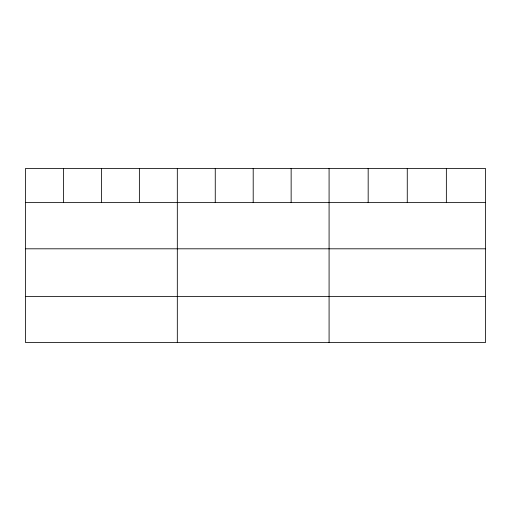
<?xml version="1.0" encoding="UTF-8"?>
<svg xmlns="http://www.w3.org/2000/svg" width="511" height="511" viewBox="0 0 511 511"><rect width="100%" height="100%" fill="white"/><g stroke="black" fill="none" stroke-linecap="round" stroke-linejoin="round"><path stroke-width="0.77" d="M485.45 202.618L485.45 342.574L25.55 342.574L25.55 168.426L485.45 168.426L485.45 202.618L25.55 202.618M25.55 248.806L485.45 248.806M25.55 296.386L485.45 296.386M446.358 168.426L446.358 202.618M407.267 168.426L407.267 202.618M368.175 168.426L368.175 202.618M329.084 168.426L329.084 342.574M291.142 168.426L291.142 202.618M253.201 168.426L253.201 202.618M215.259 168.426L215.259 202.618M177.317 168.426L177.317 342.574M139.375 168.426L139.375 202.618M101.434 168.426L101.434 202.618M63.492 168.426L63.492 202.618"/></g></svg>
